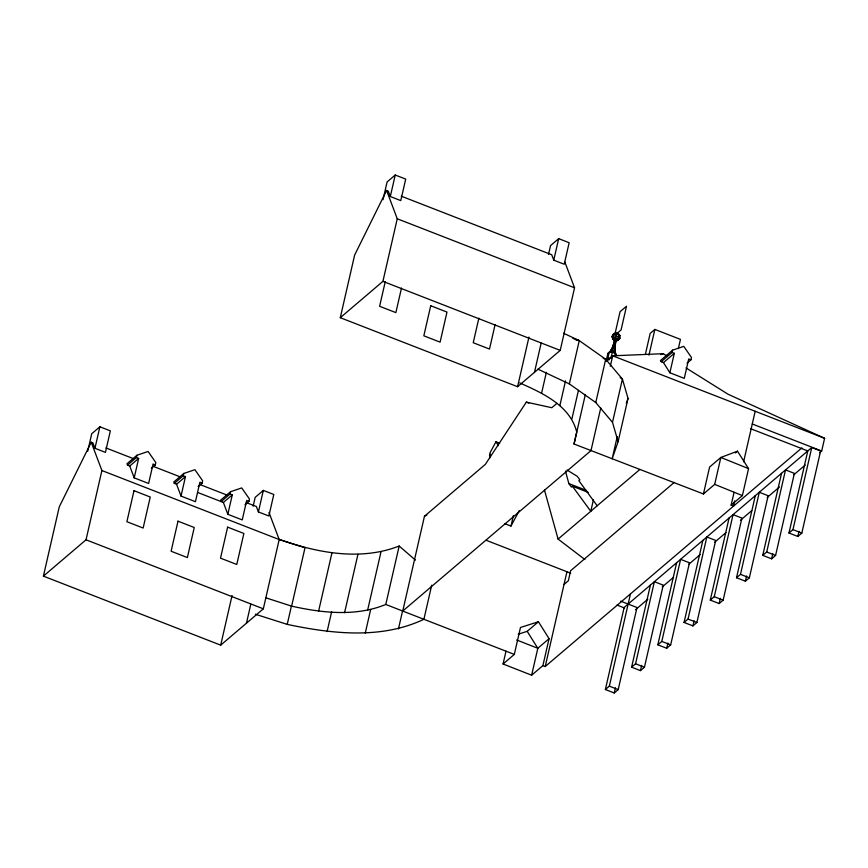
<?xml version="1.0" encoding="UTF-8"?>
<svg xmlns="http://www.w3.org/2000/svg" width="868" height="868" viewBox="0 0 868 868"><rect width="100%" height="100%" fill="white"/><g stroke="black" fill="none" stroke-linecap="round" stroke-linejoin="round"><path stroke-width="1.3" d="M613.448 339.844L612.07 336.686L614.197 333.475L619.036 334.408L619.969 335.71L619.915 338.216L617.571 340.647L615.879 340.766L618.493 339.865L615.651 337.967L612.656 338.726L614.728 340.549L612.765 347.797L612.417 347.319C619.134 327.182 612.808 351.388 616.367 355.034L614.49 351.529L614.587 347.33L615.911 340.245L618.841 336.73L619.036 334.408C616.953 331.619 612.407 333.366 612.07 336.686L612.656 338.726L614.728 340.549M615.651 341.992L614.935 347.808L612.819 346.983L610.15 351.507L612.819 346.983L614.761 340.017L613.296 335.645L618.841 336.73L619.915 338.216L618.689 339.269M734.664 500.858L733.471 506.077L731.138 505.165L742.39 495.574L748.552 468.633L737.485 451.186L720.852 457.447L714.69 484.377L703.438 493.968L574.03 444.004L576.743 432.08C570.178 405.638 542.565 393.02 519.791 382.951M415.479 560.131L399.171 546.026C360.502 561.151 317.146 552.883 279.236 539.364L263.329 608.815L220.7 645.152L43.4 576.135L59.263 506.869L91.227 442.224L92.909 442.886L94.948 448.3L105.429 452.369L110.355 430.853L99.885 426.785L91.726 433.729L87.668 451.447M94.948 448.3L99.885 426.785M43.4 576.135L86.03 539.798L101.892 470.532L91.227 442.224M136.949 455.255L126.978 463.751L127.509 465.15L136.417 457.555L136.949 455.255L148.102 451.469L155.839 462.601L155.307 464.901L151.347 468.286M155.307 464.901L153.072 464.033L148.623 483.465L134.204 477.856L138.663 458.423L136.417 457.555M183.756 473.472L173.795 481.968L174.316 483.368L183.235 475.772L183.756 473.472L194.909 469.696L202.645 480.829L202.125 483.129L198.164 486.503M202.125 483.129L199.879 482.25L195.43 501.693L181.021 496.084L185.47 476.64L183.235 475.772M230.573 491.7L220.602 500.196L221.134 501.596L230.042 494L230.573 491.7L241.727 487.914L249.463 499.046L248.932 501.346L244.971 504.731M248.932 501.346L246.696 500.478L242.248 519.91L227.828 514.301L232.288 494.868L230.042 494M220.7 645.152L232.071 595.491M253.152 506.218L255.181 497.353L263.329 490.409L273.8 494.478L268.874 515.993L258.404 511.925L256.364 506.511L246.328 502.605M258.404 511.925L263.329 490.409M246.458 623.202L250.776 604.323M564.808 261.941L574.551 287.785L560.218 350.379L517.588 386.716L340.289 317.699L354.621 255.105L386.586 190.461L388.267 191.123L390.307 196.537L400.777 200.606L405.714 179.09L395.233 175.021L387.085 181.965L383.027 199.683M506.001 651.174L503.06 663.998L531.639 675.206L542.891 665.615L549.064 638.685L538.442 621.748L520.485 627.466L514.312 654.407L423.899 619.296C381.182 639.532 331.988 633.835 287.232 624.385L291.431 606.016M431.711 585.195L423.899 619.296L385.783 604.464C355.858 616.779 322.408 612.992 291.626 606.146L305.015 547.708L279.192 539.549L101.892 470.532M390.307 196.537L395.233 175.021M340.289 317.699L382.918 281.362L397.251 218.769L386.586 190.461M385.24 281.731L379.609 306.285L395.873 312.621L401.493 288.057M318.578 611.235L331.967 552.797M327.106 631.546L331.619 611.875M344.585 612.678L357.963 554.24M367.587 610.367L380.976 551.918M365.265 633.097L370.669 609.488M385.783 604.464L399.171 546.026M398.455 628.899L402.665 610.529M556.876 403.392L551.798 407.721L526.344 402.123L485.364 464.347L424.463 516.265L402.741 611.061L590.989 450.611L600.754 407.96M478.865 318.176L473.234 342.73L489.498 349.066L495.118 324.502M489.574 458.206L490.463 454.322L489.465 455.179L489.986 452.879L495.932 441.812L499.697 443.277M517.588 386.716L528.959 337.077M548.511 254.454L550.54 245.601L558.688 238.646L569.158 242.725L564.233 264.241L553.762 260.161L551.722 254.747L401.244 196.168M553.762 260.161L558.688 238.646M534.46 372.329L541.165 343.077M504.981 523.74L510.992 526.073L513.357 515.711M541.621 393.052L546.384 372.274M559.871 405.562L565.524 380.878M617.256 436.539L612.146 458.846L618.114 441.66L612.493 422.358L595.774 402.546L569.354 383.906L579.26 340.614L563.527 333.225M571.904 418.918L578.446 390.35M574.03 444.004L585.368 394.419M531.639 675.206L537.813 648.277L549.064 638.685M595.774 402.546L605.69 359.254L579.26 340.614L572.869 338.379M614.663 355.837L615.217 353.428L612.276 352.289L609.26 352.267L607.481 359.656L606.124 360.806L607.947 353.395L610.942 350.835L612.732 350.846L615.173 352.484M614.945 334.115L620.067 311.721L626.501 306.241L621.076 329.949L616.898 333.496L613.123 334.386M610.312 366.242L612.7 355.804L663.282 353.699L666.689 355.837M542.891 665.615L545.223 666.526L566.945 571.73M593.397 499.903L590.783 511.295L558.081 539.071L584.88 559.513M612.493 422.358L622.41 379.066L605.69 359.254L603.195 358.321M618.114 441.66L628.031 398.369L622.41 379.066L620.175 377.613M645.456 354.003L650.165 333.431L654.863 329.428L680.458 339.388L678.353 348.567M648.971 355.153L654.863 329.428M672.602 350.151L660.461 360.502L661.221 361.706L672.071 352.451L672.602 350.151L683.756 346.375L691.492 357.507L690.961 359.808L687.011 363.171M690.961 359.808L688.725 358.94L684.266 378.372L669.857 372.763L674.317 353.33L672.071 352.451M620.663 601.144L637.004 607.513L618.211 689.593L614.24 692.979L605.365 689.528L624.168 607.448L811.754 447.552L820.618 451.002L801.815 533.093L797.844 536.478L788.979 533.017L807.783 450.937L750.462 428.629M605.365 689.528L609.336 686.143L630.439 594.027M614.24 692.979L615.434 687.771M631.6 667.166L635.571 663.781L654.374 581.701L663.239 585.151L644.436 667.242L640.465 670.628L631.6 667.166L650.403 585.086M640.465 670.628L641.658 665.409M657.825 644.815L661.796 641.43L680.599 559.339L689.463 562.789L670.671 644.881L666.7 648.266L657.825 644.815L676.628 562.724M666.7 648.266L667.893 643.058M703.438 493.968L709.601 467.038L720.852 457.447L748.552 468.633M684.06 622.454L688.031 619.068L706.834 536.988L715.699 540.438L696.895 622.519L692.924 625.904L684.06 622.454L702.863 540.373M692.924 625.904L694.118 620.696M731.138 505.165L734.068 492.34M710.284 600.092L714.255 596.707L733.059 514.626L741.923 518.077L723.131 600.168L719.16 603.553L710.284 600.092L729.087 518.012M743.616 461.776L755.182 411.269M719.16 603.553L720.353 598.334M736.52 577.741L740.491 574.356L759.294 492.264L768.158 495.726L749.355 577.806L745.384 581.191L736.52 577.741L755.323 495.65M745.384 581.191L746.578 575.983M762.744 555.379L766.715 551.994L785.518 469.913L794.383 473.364L775.591 555.444L771.619 558.829L762.744 555.379L781.547 473.299M771.619 558.829L772.813 553.621M788.979 533.017L792.951 529.632L811.754 447.552M797.844 536.478L799.037 531.259M819.631 452.76L821.692 451.013L824.6 438.297L728.024 394.213L686.002 367.913M626.327 403.284L628.031 398.369M510.992 526.073L519.281 510.536M127.509 465.15L129.744 466.018L138.663 458.423M174.316 483.368L176.562 484.246L185.47 476.64M198.067 492.612L223.369 502.464L232.288 494.868M615 333.518L616.866 333.041L610.898 358.289L607.893 358.278L606.569 359.395M618.059 334.712L618.135 333.54M607.947 353.395L609.26 352.267M606.613 361.001L612.7 355.804L824.6 438.297M663.282 353.699L660.732 354.611M661.221 361.706L663.456 362.574L674.317 353.33M588.406 492.449L572.413 486.221L571.415 487.078L568.855 483.574L565.459 471.107M567.054 470.022L577.307 476.358L579.867 479.863L578.869 480.72L597.173 505.751L639.879 469.458M674.306 482.369L570.623 570.743L568.334 580.779L564.026 584.446M735.446 452.933L737.485 451.186M518.218 634.204L527.191 631.34L538.442 621.748M503.06 663.998L514.312 654.407M545.223 666.526L801.869 447.899M635.506 609.716L647.843 599.191M662.251 586.92L673.557 577.274M688.997 564.113L700.302 554.478M714.711 542.196L726.028 532.551M740.426 520.279L751.742 510.634M767.171 497.483L779.518 486.959M793.916 474.688L805.233 465.042M424.463 516.265L426.893 515.071M607.481 359.656L609.542 359.667M575.43 339.659L579.26 340.614M255.344 614.229L287.232 624.385M265.847 597.813L291.626 606.146M397.251 218.769L574.551 287.785M752.274 423.985L821.692 451.013M382.918 281.362L560.218 350.379M526.344 402.123L528.829 403.099M792.951 529.632L801.815 533.093M766.715 551.994L775.591 555.444M568.855 483.574L586.508 490.453M740.491 574.356L749.355 577.806M714.255 596.707L723.131 600.168M486.243 540.308L570.732 573.205M688.031 619.068L696.895 622.519M617.039 605.083L624.613 608.023M661.796 641.43L670.671 644.881M105.896 447.931L133.477 458.673M153.538 466.485L179.871 476.738M199.933 484.539L227.524 495.281M635.571 663.781L644.436 667.242M609.336 686.143L618.211 689.593M86.03 539.798L263.329 608.815M516.688 639.987L537.813 648.277L527.191 631.34M714.69 484.377L742.39 495.574M537.878 369.139L569.354 383.906M597.173 505.751L590.783 511.295L572.413 486.221M618.634 334.223L619.969 335.71M495.932 441.812L498.449 445.664M663.456 362.574L669.857 372.763M268.993 512.478L279.192 539.549M223.369 502.464L227.828 514.301M176.562 484.246L181.021 496.084M129.744 466.018L134.204 477.856M544.475 490.062L558.081 539.071M133.998 490.691L126.891 521.711L143.144 528.037L150.251 497.017L133.998 490.691M177.994 521.18L171.115 551.234L187.369 557.571L194.258 527.505L177.994 521.18M227.622 527.136L220.515 558.157L236.769 564.482L243.875 533.462L227.622 527.136M430.723 305.753L423.834 335.818L440.098 342.144L446.977 312.079L430.723 305.753"/></g></svg>
